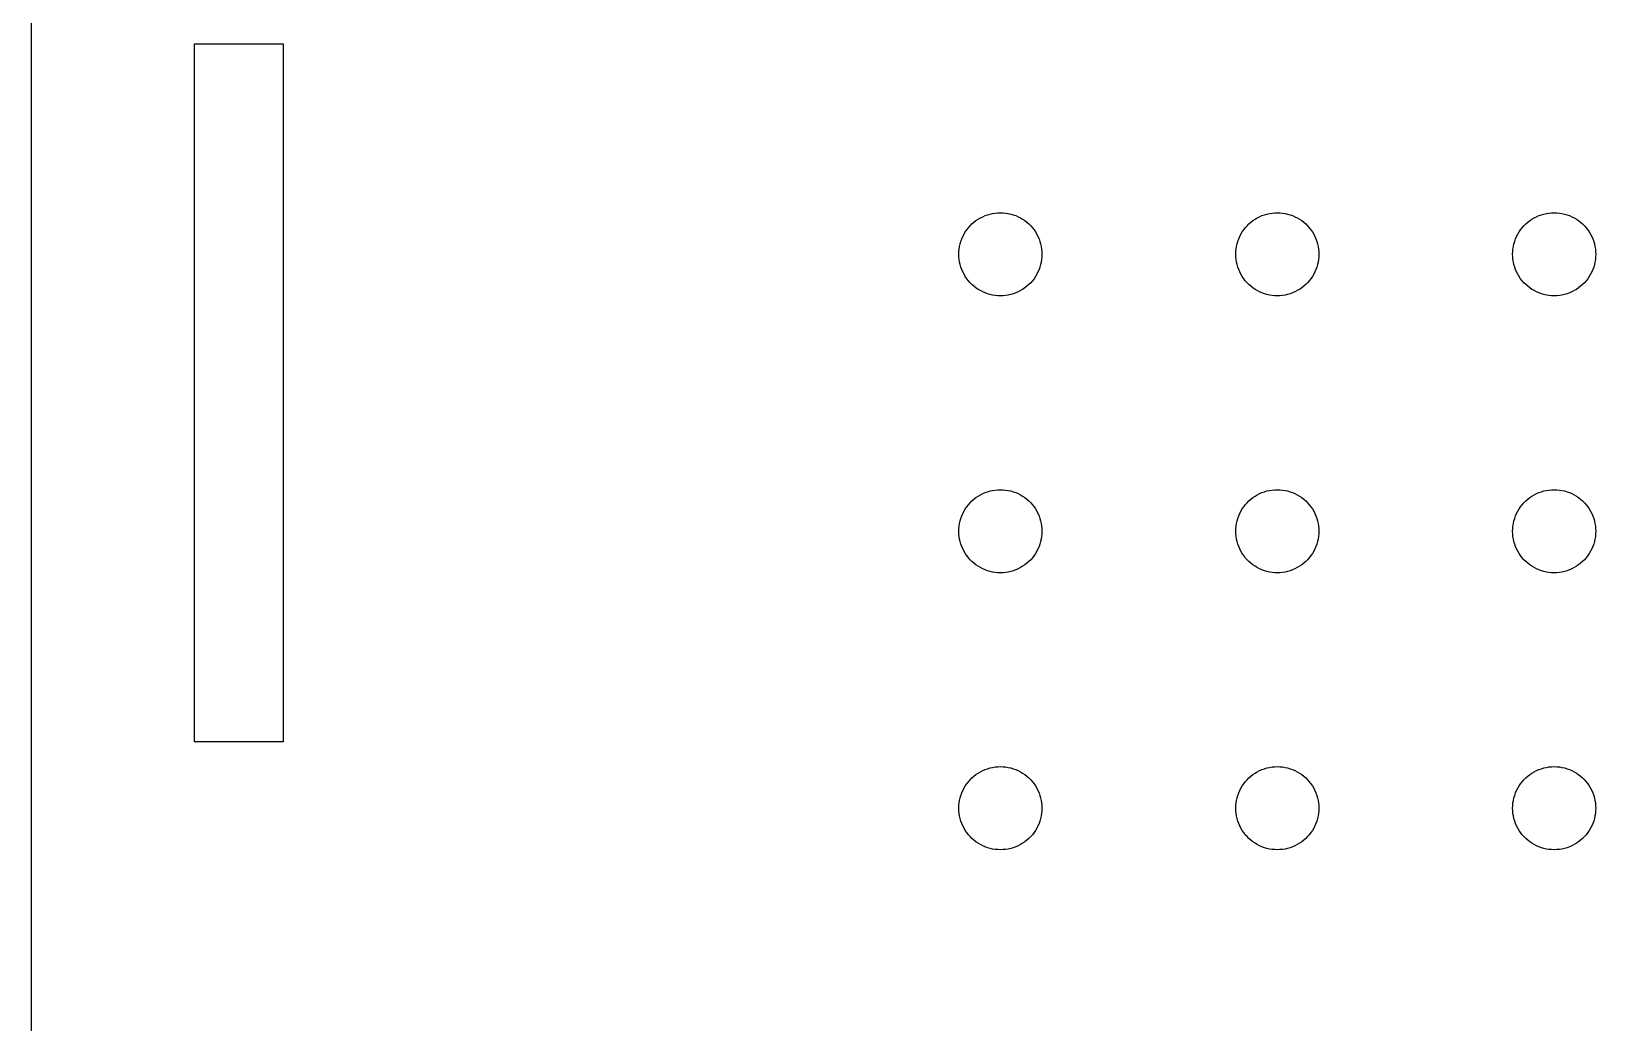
# Model space of a CAD drawing. Header units: metres. Extents: x -75 to 75, y -62 to 92.
# Drawn here: x -75 to -18.5, y -22.7 to 13.1 of the extents above; entities that cross this region are included whole.
import ezdxf

# ---------------------------------------------------------------- set-up
doc = ezdxf.new("R2010")
doc.units = ezdxf.units.M

msp = doc.modelspace()

# ---------------------------------------------------------------- linework, layer by layer
for p, q in [((-75, 57.5), (-75, -57.5)), ((-69.1, -12.6), (-69.1, 12.6)), ((-69.1, 12.6), (-65.9, 12.6)), ((-65.9, 12.6), (-65.9, -12.6)), ((-40.8817, 6.21352), (-40.8037, 6.26648)), ((-40.8037, 6.26648), (-40.7226, 6.31445)), ((-40.7226, 6.31445), (-40.6387, 6.35724)), ((-40.6387, 6.35724), (-40.5522, 6.39465)), ((-40.5522, 6.39465), (-40.4635, 6.42657)), ((-40.4635, 6.42657), (-40.373, 6.45287)), ((-40.373, 6.45287), (-40.2811, 6.47342)), ((-40.2811, 6.47342), (-40.188, 6.48816)), ((-40.188, 6.48816), (-40.0942, 6.49704)), ((-40.0942, 6.49704), (-40, 6.5)), ((-40, 6.5), (-39.9058, 6.49704)), ((-39.9058, 6.49704), (-39.812, 6.48816)), ((-39.812, 6.48816), (-39.7189, 6.47342)), ((-39.7189, 6.47342), (-39.627, 6.45287)), ((-39.627, 6.45287), (-39.5365, 6.42657)), ((-39.5365, 6.42657), (-39.4478, 6.39465)), ((-39.4478, 6.39465), (-39.3613, 6.35724)), ((-39.3613, 6.35724), (-39.2774, 6.31445)), ((-39.2774, 6.31445), (-39.1963, 6.26648)), ((-39.1963, 6.26648), (-39.1183, 6.21352)), ((-30.8817, 6.21352), (-30.8037, 6.26648)), ((-30.8037, 6.26648), (-30.7226, 6.31445)), ((-30.7226, 6.31445), (-30.6387, 6.35724)), ((-30.6387, 6.35724), (-30.5522, 6.39465)), ((-30.5522, 6.39465), (-30.4635, 6.42657)), ((-30.4635, 6.42657), (-30.373, 6.45287)), ((-30.373, 6.45287), (-30.2811, 6.47342)), ((-30.2811, 6.47342), (-30.188, 6.48816)), ((-30.188, 6.48816), (-30.0942, 6.49704)), ((-30.0942, 6.49704), (-30, 6.5)), ((-30, 6.5), (-29.9058, 6.49704)), ((-29.9058, 6.49704), (-29.812, 6.48816)), ((-29.812, 6.48816), (-29.7189, 6.47342)), ((-29.7189, 6.47342), (-29.627, 6.45287)), ((-29.627, 6.45287), (-29.5365, 6.42657)), ((-29.5365, 6.42657), (-29.4478, 6.39465)), ((-29.4478, 6.39465), (-29.3613, 6.35724)), ((-29.3613, 6.35724), (-29.2774, 6.31445)), ((-29.2774, 6.31445), (-29.1963, 6.26648)), ((-29.1963, 6.26648), (-29.1183, 6.21352)), ((-20.8817, 6.21352), (-20.8037, 6.26648)), ((-20.8037, 6.26648), (-20.7226, 6.31445)), ((-20.7226, 6.31445), (-20.6387, 6.35724)), ((-20.6387, 6.35724), (-20.5522, 6.39465)), ((-20.5522, 6.39465), (-20.4635, 6.42657)), ((-20.4635, 6.42657), (-20.373, 6.45287)), ((-20.373, 6.45287), (-20.2811, 6.47342)), ((-20.2811, 6.47342), (-20.188, 6.48816)), ((-20.188, 6.48816), (-20.0942, 6.49704)), ((-20.0942, 6.49704), (-20, 6.5)), ((-20, 6.5), (-19.9058, 6.49704)), ((-19.9058, 6.49704), (-19.812, 6.48816)), ((-19.812, 6.48816), (-19.7189, 6.47342)), ((-19.7189, 6.47342), (-19.627, 6.45287)), ((-19.627, 6.45287), (-19.5365, 6.42657)), ((-19.5365, 6.42657), (-19.4478, 6.39465)), ((-19.4478, 6.39465), (-19.3613, 6.35724)), ((-19.3613, 6.35724), (-19.2774, 6.31445)), ((-19.2774, 6.31445), (-19.1963, 6.26648)), ((-19.1963, 6.26648), (-19.1183, 6.21352)), ((-41.3572, 5.63866), (-41.3145, 5.72263)), ((-41.3145, 5.72263), (-41.2665, 5.80373)), ((-41.2665, 5.80373), (-41.2135, 5.88167)), ((-41.2135, 5.88167), (-41.1558, 5.95613)), ((-41.1558, 5.95613), (-41.0934, 6.02681)), ((-41.0934, 6.02681), (-41.0268, 6.09344)), ((-41.0268, 6.09344), (-40.9561, 6.15576)), ((-40.9561, 6.15576), (-40.8817, 6.21352)), ((-39.1183, 6.21352), (-39.0439, 6.15576)), ((-39.0439, 6.15576), (-38.9732, 6.09344)), ((-38.9732, 6.09344), (-38.9065, 6.02681)), ((-38.9065, 6.02681), (-38.8442, 5.95613)), ((-38.8442, 5.95613), (-38.7865, 5.88167)), ((-38.7865, 5.88167), (-38.7335, 5.80373)), ((-38.7335, 5.80373), (-38.6855, 5.72263)), ((-38.6855, 5.72263), (-38.6427, 5.63866)), ((-31.3572, 5.63866), (-31.3145, 5.72263)), ((-31.3145, 5.72263), (-31.2665, 5.80373)), ((-31.2665, 5.80373), (-31.2135, 5.88167)), ((-31.2135, 5.88167), (-31.1558, 5.95613)), ((-31.1558, 5.95613), (-31.0934, 6.02681)), ((-31.0934, 6.02681), (-31.0268, 6.09344)), ((-31.0268, 6.09344), (-30.9561, 6.15576)), ((-30.9561, 6.15576), (-30.8817, 6.21352)), ((-29.1183, 6.21352), (-29.0439, 6.15576)), ((-29.0439, 6.15576), (-28.9732, 6.09344)), ((-28.9732, 6.09344), (-28.9065, 6.02681)), ((-28.9065, 6.02681), (-28.8442, 5.95613)), ((-28.8442, 5.95613), (-28.7865, 5.88167)), ((-28.7865, 5.88167), (-28.7335, 5.80373)), ((-28.7335, 5.80373), (-28.6855, 5.72263)), ((-28.6855, 5.72263), (-28.6427, 5.63866)), ((-21.3572, 5.63866), (-21.3145, 5.72263)), ((-21.3145, 5.72263), (-21.2665, 5.80373)), ((-21.2665, 5.80373), (-21.2135, 5.88167)), ((-21.2135, 5.88167), (-21.1558, 5.95613)), ((-21.1558, 5.95613), (-21.0934, 6.02681)), ((-21.0934, 6.02681), (-21.0268, 6.09344)), ((-21.0268, 6.09344), (-20.9561, 6.15576)), ((-20.9561, 6.15576), (-20.8817, 6.21352)), ((-19.1183, 6.21352), (-19.0439, 6.15576)), ((-19.0439, 6.15576), (-18.9732, 6.09344)), ((-18.9732, 6.09344), (-18.9065, 6.02681)), ((-18.9065, 6.02681), (-18.8442, 5.95613)), ((-18.8442, 5.95613), (-18.7865, 5.88167)), ((-18.7865, 5.88167), (-18.7335, 5.80373)), ((-18.7335, 5.80373), (-18.6855, 5.72263)), ((-18.6855, 5.72263), (-18.6427, 5.63866)), ((-41.5, 5), (-41.497, 5.09418)), ((-41.497, 5.09418), (-41.4882, 5.18799)), ((-41.4882, 5.18799), (-41.4734, 5.28107)), ((-41.4734, 5.28107), (-41.4529, 5.37303)), ((-41.4529, 5.37303), (-41.4266, 5.46352)), ((-41.4266, 5.46352), (-41.3947, 5.55219)), ((-41.3947, 5.55219), (-41.3572, 5.63866)), ((-38.6427, 5.63866), (-38.6053, 5.55219)), ((-38.6053, 5.55219), (-38.5734, 5.46352)), ((-38.5734, 5.46352), (-38.5471, 5.37303)), ((-38.5471, 5.37303), (-38.5266, 5.28107)), ((-38.5266, 5.28107), (-38.5118, 5.18799)), ((-38.5118, 5.18799), (-38.5029, 5.09418)), ((-38.5029, 5.09418), (-38.5, 5)), ((-31.5, 5), (-31.497, 5.09418)), ((-31.497, 5.09418), (-31.4882, 5.18799)), ((-31.4882, 5.18799), (-31.4734, 5.28107)), ((-31.4734, 5.28107), (-31.4529, 5.37303)), ((-31.4529, 5.37303), (-31.4266, 5.46352)), ((-31.4266, 5.46352), (-31.3947, 5.55219)), ((-31.3947, 5.55219), (-31.3572, 5.63866)), ((-28.6427, 5.63866), (-28.6053, 5.55219)), ((-28.6053, 5.55219), (-28.5734, 5.46352)), ((-28.5734, 5.46352), (-28.5471, 5.37303)), ((-28.5471, 5.37303), (-28.5266, 5.28107)), ((-28.5266, 5.28107), (-28.5118, 5.18799)), ((-28.5118, 5.18799), (-28.5029, 5.09418)), ((-28.5029, 5.09418), (-28.5, 5)), ((-21.5, 5), (-21.497, 5.09418)), ((-21.497, 5.09418), (-21.4882, 5.18799)), ((-21.4882, 5.18799), (-21.4734, 5.28107)), ((-21.4734, 5.28107), (-21.4529, 5.37303)), ((-21.4529, 5.37303), (-21.4266, 5.46352)), ((-21.4266, 5.46352), (-21.3947, 5.55219)), ((-21.3947, 5.55219), (-21.3572, 5.63866)), ((-18.6427, 5.63866), (-18.6053, 5.55219)), ((-18.6053, 5.55219), (-18.5734, 5.46352)), ((-18.5734, 5.46352), (-18.5471, 5.37303)), ((-18.5471, 5.37303), (-18.5266, 5.28107)), ((-18.5266, 5.28107), (-18.5118, 5.18799)), ((-18.5118, 5.18799), (-18.5029, 5.09418)), ((-18.5029, 5.09418), (-18.5, 5)), ((-41.497, 4.90581), (-41.5, 5)), ((-41.4882, 4.812), (-41.497, 4.90581)), ((-41.4734, 4.71892), (-41.4882, 4.812)), ((-41.4529, 4.62695), (-41.4734, 4.71892)), ((-41.4266, 4.53647), (-41.4529, 4.62695)), ((-41.3947, 4.4478), (-41.4266, 4.53647)), ((-38.5734, 4.53647), (-38.6053, 4.4478)), ((-38.5471, 4.62695), (-38.5734, 4.53647)), ((-38.5266, 4.71892), (-38.5471, 4.62695)), ((-38.5118, 4.812), (-38.5266, 4.71892)), ((-38.5029, 4.90581), (-38.5118, 4.812)), ((-38.5, 5), (-38.5029, 4.90581)), ((-31.497, 4.90581), (-31.5, 5)), ((-31.4882, 4.812), (-31.497, 4.90581)), ((-31.4734, 4.71892), (-31.4882, 4.812)), ((-31.4529, 4.62695), (-31.4734, 4.71892)), ((-31.4266, 4.53647), (-31.4529, 4.62695)), ((-31.3947, 4.4478), (-31.4266, 4.53647)), ((-28.5734, 4.53647), (-28.6053, 4.4478)), ((-28.5471, 4.62695), (-28.5734, 4.53647)), ((-28.5266, 4.71892), (-28.5471, 4.62695)), ((-28.5118, 4.812), (-28.5266, 4.71892)), ((-28.5029, 4.90581), (-28.5118, 4.812)), ((-28.5, 5), (-28.5029, 4.90581)), ((-21.497, 4.90581), (-21.5, 5)), ((-21.4882, 4.812), (-21.497, 4.90581)), ((-21.4734, 4.71892), (-21.4882, 4.812)), ((-21.4529, 4.62695), (-21.4734, 4.71892)), ((-21.4266, 4.53647), (-21.4529, 4.62695)), ((-21.3947, 4.4478), (-21.4266, 4.53647)), ((-18.5734, 4.53647), (-18.6053, 4.4478)), ((-18.5471, 4.62695), (-18.5734, 4.53647)), ((-18.5266, 4.71892), (-18.5471, 4.62695)), ((-18.5118, 4.812), (-18.5266, 4.71892)), ((-18.5029, 4.90581), (-18.5118, 4.812)), ((-18.5, 5), (-18.5029, 4.90581)), ((-41.3572, 4.36133), (-41.3947, 4.4478)), ((-41.3145, 4.27736), (-41.3572, 4.36133)), ((-41.2665, 4.19626), (-41.3145, 4.27736)), ((-41.2135, 4.11832), (-41.2665, 4.19626)), ((-41.1558, 4.04385), (-41.2135, 4.11832)), ((-41.0934, 3.97318), (-41.1558, 4.04385)), ((-41.0268, 3.90654), (-41.0934, 3.97318)), ((-38.9065, 3.97318), (-38.9732, 3.90654)), ((-38.8442, 4.04385), (-38.9065, 3.97318)), ((-38.7865, 4.11832), (-38.8442, 4.04385)), ((-38.7335, 4.19626), (-38.7865, 4.11832)), ((-38.6855, 4.27736), (-38.7335, 4.19626)), ((-38.6427, 4.36133), (-38.6855, 4.27736)), ((-38.6053, 4.4478), (-38.6427, 4.36133)), ((-31.3572, 4.36133), (-31.3947, 4.4478)), ((-31.3145, 4.27736), (-31.3572, 4.36133)), ((-31.2665, 4.19626), (-31.3145, 4.27736)), ((-31.2135, 4.11832), (-31.2665, 4.19626)), ((-31.1558, 4.04385), (-31.2135, 4.11832)), ((-31.0934, 3.97318), (-31.1558, 4.04385)), ((-31.0268, 3.90654), (-31.0934, 3.97318)), ((-28.9065, 3.97318), (-28.9732, 3.90654)), ((-28.8442, 4.04385), (-28.9065, 3.97318)), ((-28.7865, 4.11832), (-28.8442, 4.04385)), ((-28.7335, 4.19626), (-28.7865, 4.11832)), ((-28.6855, 4.27736), (-28.7335, 4.19626)), ((-28.6427, 4.36133), (-28.6855, 4.27736)), ((-28.6053, 4.4478), (-28.6427, 4.36133)), ((-21.3572, 4.36133), (-21.3947, 4.4478)), ((-21.3145, 4.27736), (-21.3572, 4.36133)), ((-21.2665, 4.19626), (-21.3145, 4.27736)), ((-21.2135, 4.11832), (-21.2665, 4.19626)), ((-21.1558, 4.04385), (-21.2135, 4.11832)), ((-21.0934, 3.97318), (-21.1558, 4.04385)), ((-21.0268, 3.90654), (-21.0934, 3.97318)), ((-18.9065, 3.97318), (-18.9732, 3.90654)), ((-18.8442, 4.04385), (-18.9065, 3.97318)), ((-18.7865, 4.11832), (-18.8442, 4.04385)), ((-18.7335, 4.19626), (-18.7865, 4.11832)), ((-18.6855, 4.27736), (-18.7335, 4.19626)), ((-18.6427, 4.36133), (-18.6855, 4.27736)), ((-18.6053, 4.4478), (-18.6427, 4.36133)), ((-40.9561, 3.84422), (-41.0268, 3.90654)), ((-40.8817, 3.78647), (-40.9561, 3.84422)), ((-40.8037, 3.73351), (-40.8817, 3.78647)), ((-40.7226, 3.68553), (-40.8037, 3.73351)), ((-40.6387, 3.64275), (-40.7226, 3.68553)), ((-40.5522, 3.60533), (-40.6387, 3.64275)), ((-40.4635, 3.57341), (-40.5522, 3.60533)), ((-40.373, 3.54712), (-40.4635, 3.57341)), ((-40.2811, 3.52657), (-40.373, 3.54712)), ((-40.188, 3.51183), (-40.2811, 3.52657)), ((-40.0942, 3.50294), (-40.188, 3.51183)), ((-40, 3.5), (-40.0942, 3.50294)), ((-39.9058, 3.50294), (-40, 3.5)), ((-39.812, 3.51183), (-39.9058, 3.50294)), ((-39.7189, 3.52657), (-39.812, 3.51183)), ((-39.627, 3.54712), (-39.7189, 3.52657)), ((-39.5365, 3.57341), (-39.627, 3.54712)), ((-39.4478, 3.60533), (-39.5365, 3.57341)), ((-39.3613, 3.64275), (-39.4478, 3.60533)), ((-39.2774, 3.68553), (-39.3613, 3.64275)), ((-39.1963, 3.73351), (-39.2774, 3.68553)), ((-39.1183, 3.78647), (-39.1963, 3.73351)), ((-39.0439, 3.84422), (-39.1183, 3.78647)), ((-38.9732, 3.90654), (-39.0439, 3.84422)), ((-30.9561, 3.84422), (-31.0268, 3.90654)), ((-30.8817, 3.78647), (-30.9561, 3.84422)), ((-30.8037, 3.73351), (-30.8817, 3.78647)), ((-30.7226, 3.68553), (-30.8037, 3.73351)), ((-30.6387, 3.64275), (-30.7226, 3.68553)), ((-30.5522, 3.60533), (-30.6387, 3.64275)), ((-30.4635, 3.57341), (-30.5522, 3.60533)), ((-30.373, 3.54712), (-30.4635, 3.57341)), ((-30.2811, 3.52657), (-30.373, 3.54712)), ((-30.188, 3.51183), (-30.2811, 3.52657)), ((-30.0942, 3.50294), (-30.188, 3.51183)), ((-30, 3.5), (-30.0942, 3.50294)), ((-29.9058, 3.50294), (-30, 3.5)), ((-29.812, 3.51183), (-29.9058, 3.50294)), ((-29.7189, 3.52657), (-29.812, 3.51183)), ((-29.627, 3.54712), (-29.7189, 3.52657)), ((-29.5365, 3.57341), (-29.627, 3.54712)), ((-29.4478, 3.60533), (-29.5365, 3.57341)), ((-29.3613, 3.64275), (-29.4478, 3.60533)), ((-29.2774, 3.68553), (-29.3613, 3.64275)), ((-29.1963, 3.73351), (-29.2774, 3.68553)), ((-29.1183, 3.78647), (-29.1963, 3.73351)), ((-29.0439, 3.84422), (-29.1183, 3.78647)), ((-28.9732, 3.90654), (-29.0439, 3.84422)), ((-20.9561, 3.84422), (-21.0268, 3.90654)), ((-20.8817, 3.78647), (-20.9561, 3.84422)), ((-20.8037, 3.73351), (-20.8817, 3.78647)), ((-20.7226, 3.68553), (-20.8037, 3.73351)), ((-20.6387, 3.64275), (-20.7226, 3.68553)), ((-20.5522, 3.60533), (-20.6387, 3.64275)), ((-20.4635, 3.57341), (-20.5522, 3.60533)), ((-20.373, 3.54712), (-20.4635, 3.57341)), ((-20.2811, 3.52657), (-20.373, 3.54712)), ((-20.188, 3.51183), (-20.2811, 3.52657)), ((-20.0942, 3.50294), (-20.188, 3.51183)), ((-20, 3.5), (-20.0942, 3.50294)), ((-19.9058, 3.50294), (-20, 3.5)), ((-19.812, 3.51183), (-19.9058, 3.50294)), ((-19.7189, 3.52657), (-19.812, 3.51183)), ((-19.627, 3.54712), (-19.7189, 3.52657)), ((-19.5365, 3.57341), (-19.627, 3.54712)), ((-19.4478, 3.60533), (-19.5365, 3.57341)), ((-19.3613, 3.64275), (-19.4478, 3.60533)), ((-19.2774, 3.68553), (-19.3613, 3.64275)), ((-19.1963, 3.73351), (-19.2774, 3.68553)), ((-19.1183, 3.78647), (-19.1963, 3.73351)), ((-19.0439, 3.84422), (-19.1183, 3.78647)), ((-18.9732, 3.90654), (-19.0439, 3.84422)), ((-41.0934, -3.97318), (-41.0268, -3.90654)), ((-41.0268, -3.90654), (-40.9561, -3.84422)), ((-40.9561, -3.84422), (-40.8817, -3.78647)), ((-40.8817, -3.78647), (-40.8037, -3.73351)), ((-40.8037, -3.73351), (-40.7226, -3.68553)), ((-40.7226, -3.68553), (-40.6387, -3.64275)), ((-40.6387, -3.64275), (-40.5522, -3.60533)), ((-40.5522, -3.60533), (-40.4635, -3.57341)), ((-40.4635, -3.57341), (-40.373, -3.54712)), ((-40.373, -3.54712), (-40.2811, -3.52657)), ((-40.2811, -3.52657), (-40.188, -3.51183)), ((-40.188, -3.51183), (-40.0942, -3.50294)), ((-40.0942, -3.50294), (-40, -3.5)), ((-40, -3.5), (-39.9058, -3.50294)), ((-39.9058, -3.50294), (-39.812, -3.51183)), ((-39.812, -3.51183), (-39.7189, -3.52657)), ((-39.7189, -3.52657), (-39.627, -3.54712)), ((-39.627, -3.54712), (-39.5365, -3.57341)), ((-39.5365, -3.57341), (-39.4478, -3.60533)), ((-39.4478, -3.60533), (-39.3613, -3.64275)), ((-39.3613, -3.64275), (-39.2774, -3.68553)), ((-39.2774, -3.68553), (-39.1963, -3.73351)), ((-39.1963, -3.73351), (-39.1183, -3.78647)), ((-39.1183, -3.78647), (-39.0439, -3.84422)), ((-39.0439, -3.84422), (-38.9732, -3.90654)), ((-38.9732, -3.90654), (-38.9065, -3.97318)), ((-31.0934, -3.97318), (-31.0268, -3.90654)), ((-31.0268, -3.90654), (-30.9561, -3.84422)), ((-30.9561, -3.84422), (-30.8817, -3.78647)), ((-30.8817, -3.78647), (-30.8037, -3.73351)), ((-30.8037, -3.73351), (-30.7226, -3.68553)), ((-30.7226, -3.68553), (-30.6387, -3.64275)), ((-30.6387, -3.64275), (-30.5522, -3.60533)), ((-30.5522, -3.60533), (-30.4635, -3.57341)), ((-30.4635, -3.57341), (-30.373, -3.54712)), ((-30.373, -3.54712), (-30.2811, -3.52657)), ((-30.2811, -3.52657), (-30.188, -3.51183)), ((-30.188, -3.51183), (-30.0942, -3.50294)), ((-30.0942, -3.50294), (-30, -3.5)), ((-30, -3.5), (-29.9058, -3.50294)), ((-29.9058, -3.50294), (-29.812, -3.51183)), ((-29.812, -3.51183), (-29.7189, -3.52657)), ((-29.7189, -3.52657), (-29.627, -3.54712)), ((-29.627, -3.54712), (-29.5365, -3.57341)), ((-29.5365, -3.57341), (-29.4478, -3.60533)), ((-29.4478, -3.60533), (-29.3613, -3.64275)), ((-29.3613, -3.64275), (-29.2774, -3.68553)), ((-29.2774, -3.68553), (-29.1963, -3.73351)), ((-29.1963, -3.73351), (-29.1183, -3.78647)), ((-29.1183, -3.78647), (-29.0439, -3.84422)), ((-29.0439, -3.84422), (-28.9732, -3.90654)), ((-28.9732, -3.90654), (-28.9065, -3.97318)), ((-21.0934, -3.97318), (-21.0268, -3.90654)), ((-21.0268, -3.90654), (-20.9561, -3.84422)), ((-20.9561, -3.84422), (-20.8817, -3.78647)), ((-20.8817, -3.78647), (-20.8037, -3.73351)), ((-20.8037, -3.73351), (-20.7226, -3.68553)), ((-20.7226, -3.68553), (-20.6387, -3.64275)), ((-20.6387, -3.64275), (-20.5522, -3.60533)), ((-20.5522, -3.60533), (-20.4635, -3.57341)), ((-20.4635, -3.57341), (-20.373, -3.54712)), ((-20.373, -3.54712), (-20.2811, -3.52657)), ((-20.2811, -3.52657), (-20.188, -3.51183)), ((-20.188, -3.51183), (-20.0942, -3.50294)), ((-20.0942, -3.50294), (-20, -3.5)), ((-20, -3.5), (-19.9058, -3.50294)), ((-19.9058, -3.50294), (-19.812, -3.51183)), ((-19.812, -3.51183), (-19.7189, -3.52657)), ((-19.7189, -3.52657), (-19.627, -3.54712)), ((-19.627, -3.54712), (-19.5365, -3.57341)), ((-19.5365, -3.57341), (-19.4478, -3.60533)), ((-19.4478, -3.60533), (-19.3613, -3.64275)), ((-19.3613, -3.64275), (-19.2774, -3.68553)), ((-19.2774, -3.68553), (-19.1963, -3.73351)), ((-19.1963, -3.73351), (-19.1183, -3.78647)), ((-19.1183, -3.78647), (-19.0439, -3.84422)), ((-19.0439, -3.84422), (-18.9732, -3.90654)), ((-18.9732, -3.90654), (-18.9065, -3.97318)), ((-41.4266, -4.53647), (-41.3947, -4.4478)), ((-41.3947, -4.4478), (-41.3572, -4.36133)), ((-41.3572, -4.36133), (-41.3145, -4.27736)), ((-41.3145, -4.27736), (-41.2665, -4.19626)), ((-41.2665, -4.19626), (-41.2135, -4.11832)), ((-41.2135, -4.11832), (-41.1558, -4.04385)), ((-41.1558, -4.04385), (-41.0934, -3.97318)), ((-38.9065, -3.97318), (-38.8442, -4.04385)), ((-38.8442, -4.04385), (-38.7865, -4.11832)), ((-38.7865, -4.11832), (-38.7335, -4.19626)), ((-38.7335, -4.19626), (-38.6855, -4.27736)), ((-38.6855, -4.27736), (-38.6427, -4.36133)), ((-38.6427, -4.36133), (-38.6053, -4.4478)), ((-38.6053, -4.4478), (-38.5734, -4.53647)), ((-31.4266, -4.53647), (-31.3947, -4.4478)), ((-31.3947, -4.4478), (-31.3572, -4.36133)), ((-31.3572, -4.36133), (-31.3145, -4.27736)), ((-31.3145, -4.27736), (-31.2665, -4.19626)), ((-31.2665, -4.19626), (-31.2135, -4.11832)), ((-31.2135, -4.11832), (-31.1558, -4.04385)), ((-31.1558, -4.04385), (-31.0934, -3.97318)), ((-28.9065, -3.97318), (-28.8442, -4.04385)), ((-28.8442, -4.04385), (-28.7865, -4.11832)), ((-28.7865, -4.11832), (-28.7335, -4.19626)), ((-28.7335, -4.19626), (-28.6855, -4.27736)), ((-28.6855, -4.27736), (-28.6427, -4.36133)), ((-28.6427, -4.36133), (-28.6053, -4.4478)), ((-28.6053, -4.4478), (-28.5734, -4.53647)), ((-21.4266, -4.53647), (-21.3947, -4.4478)), ((-21.3947, -4.4478), (-21.3572, -4.36133)), ((-21.3572, -4.36133), (-21.3145, -4.27736)), ((-21.3145, -4.27736), (-21.2665, -4.19626)), ((-21.2665, -4.19626), (-21.2135, -4.11832)), ((-21.2135, -4.11832), (-21.1558, -4.04385)), ((-21.1558, -4.04385), (-21.0934, -3.97318)), ((-18.9065, -3.97318), (-18.8442, -4.04385)), ((-18.8442, -4.04385), (-18.7865, -4.11832)), ((-18.7865, -4.11832), (-18.7335, -4.19626)), ((-18.7335, -4.19626), (-18.6855, -4.27736)), ((-18.6855, -4.27736), (-18.6427, -4.36133)), ((-18.6427, -4.36133), (-18.6053, -4.4478)), ((-18.6053, -4.4478), (-18.5734, -4.53647)), ((-41.5, -5), (-41.497, -4.90581)), ((-41.497, -5.09418), (-41.5, -5)), ((-41.497, -4.90581), (-41.4882, -4.812)), ((-41.4882, -4.812), (-41.4734, -4.71892)), ((-41.4734, -4.71892), (-41.4529, -4.62695)), ((-41.4529, -4.62695), (-41.4266, -4.53647)), ((-38.5734, -4.53647), (-38.5471, -4.62695)), ((-38.5471, -4.62695), (-38.5266, -4.71892)), ((-38.5266, -4.71892), (-38.5118, -4.812)), ((-38.5118, -4.812), (-38.5029, -4.90581)), ((-38.5029, -4.90581), (-38.5, -5)), ((-38.5, -5), (-38.5029, -5.09418)), ((-31.5, -5), (-31.497, -4.90581)), ((-31.497, -5.09418), (-31.5, -5)), ((-31.497, -4.90581), (-31.4882, -4.812)), ((-31.4882, -4.812), (-31.4734, -4.71892)), ((-31.4734, -4.71892), (-31.4529, -4.62695)), ((-31.4529, -4.62695), (-31.4266, -4.53647)), ((-28.5734, -4.53647), (-28.5471, -4.62695)), ((-28.5471, -4.62695), (-28.5266, -4.71892)), ((-28.5266, -4.71892), (-28.5118, -4.812)), ((-28.5118, -4.812), (-28.5029, -4.90581)), ((-28.5029, -4.90581), (-28.5, -5)), ((-28.5, -5), (-28.5029, -5.09418)), ((-21.5, -5), (-21.497, -4.90581)), ((-21.497, -5.09418), (-21.5, -5)), ((-21.497, -4.90581), (-21.4882, -4.812)), ((-21.4882, -4.812), (-21.4734, -4.71892)), ((-21.4734, -4.71892), (-21.4529, -4.62695)), ((-21.4529, -4.62695), (-21.4266, -4.53647)), ((-18.5734, -4.53647), (-18.5471, -4.62695)), ((-18.5471, -4.62695), (-18.5266, -4.71892)), ((-18.5266, -4.71892), (-18.5118, -4.812)), ((-18.5118, -4.812), (-18.5029, -4.90581)), ((-18.5029, -4.90581), (-18.5, -5)), ((-18.5, -5), (-18.5029, -5.09418)), ((-41.4882, -5.18799), (-41.497, -5.09418)), ((-41.4734, -5.28107), (-41.4882, -5.18799)), ((-41.4529, -5.37303), (-41.4734, -5.28107)), ((-41.4266, -5.46352), (-41.4529, -5.37303)), ((-41.3947, -5.55219), (-41.4266, -5.46352)), ((-41.3572, -5.63866), (-41.3947, -5.55219)), ((-41.3145, -5.72263), (-41.3572, -5.63866)), ((-38.6427, -5.63866), (-38.6855, -5.72263)), ((-38.6053, -5.55219), (-38.6427, -5.63866)), ((-38.5734, -5.46352), (-38.6053, -5.55219)), ((-38.5471, -5.37303), (-38.5734, -5.46352)), ((-38.5266, -5.28107), (-38.5471, -5.37303)), ((-38.5118, -5.18799), (-38.5266, -5.28107)), ((-38.5029, -5.09418), (-38.5118, -5.18799)), ((-31.4882, -5.18799), (-31.497, -5.09418)), ((-31.4734, -5.28107), (-31.4882, -5.18799)), ((-31.4529, -5.37303), (-31.4734, -5.28107)), ((-31.4266, -5.46352), (-31.4529, -5.37303)), ((-31.3947, -5.55219), (-31.4266, -5.46352)), ((-31.3572, -5.63866), (-31.3947, -5.55219)), ((-31.3145, -5.72263), (-31.3572, -5.63866)), ((-28.6427, -5.63866), (-28.6855, -5.72263)), ((-28.6053, -5.55219), (-28.6427, -5.63866)), ((-28.5734, -5.46352), (-28.6053, -5.55219)), ((-28.5471, -5.37303), (-28.5734, -5.46352)), ((-28.5266, -5.28107), (-28.5471, -5.37303)), ((-28.5118, -5.18799), (-28.5266, -5.28107)), ((-28.5029, -5.09418), (-28.5118, -5.18799)), ((-21.4882, -5.18799), (-21.497, -5.09418)), ((-21.4734, -5.28107), (-21.4882, -5.18799)), ((-21.4529, -5.37303), (-21.4734, -5.28107)), ((-21.4266, -5.46352), (-21.4529, -5.37303)), ((-21.3947, -5.55219), (-21.4266, -5.46352)), ((-21.3572, -5.63866), (-21.3947, -5.55219)), ((-21.3145, -5.72263), (-21.3572, -5.63866)), ((-18.6427, -5.63866), (-18.6855, -5.72263)), ((-18.6053, -5.55219), (-18.6427, -5.63866)), ((-18.5734, -5.46352), (-18.6053, -5.55219)), ((-18.5471, -5.37303), (-18.5734, -5.46352)), ((-18.5266, -5.28107), (-18.5471, -5.37303)), ((-18.5118, -5.18799), (-18.5266, -5.28107)), ((-18.5029, -5.09418), (-18.5118, -5.18799)), ((-41.2665, -5.80373), (-41.3145, -5.72263)), ((-41.2135, -5.88167), (-41.2665, -5.80373)), ((-41.1558, -5.95613), (-41.2135, -5.88167)), ((-41.0934, -6.02681), (-41.1558, -5.95613)), ((-41.0268, -6.09344), (-41.0934, -6.02681)), ((-40.9561, -6.15576), (-41.0268, -6.09344)), ((-40.8817, -6.21352), (-40.9561, -6.15576)), ((-40.8037, -6.26648), (-40.8817, -6.21352)), ((-39.1183, -6.21352), (-39.1963, -6.26648)), ((-39.0439, -6.15576), (-39.1183, -6.21352)), ((-38.9732, -6.09344), (-39.0439, -6.15576)), ((-38.9065, -6.02681), (-38.9732, -6.09344)), ((-38.8442, -5.95613), (-38.9065, -6.02681)), ((-38.7865, -5.88167), (-38.8442, -5.95613)), ((-38.7335, -5.80373), (-38.7865, -5.88167)), ((-38.6855, -5.72263), (-38.7335, -5.80373)), ((-31.2665, -5.80373), (-31.3145, -5.72263)), ((-31.2135, -5.88167), (-31.2665, -5.80373)), ((-31.1558, -5.95613), (-31.2135, -5.88167)), ((-31.0934, -6.02681), (-31.1558, -5.95613)), ((-31.0268, -6.09344), (-31.0934, -6.02681)), ((-30.9561, -6.15576), (-31.0268, -6.09344)), ((-30.8817, -6.21352), (-30.9561, -6.15576)), ((-30.8037, -6.26648), (-30.8817, -6.21352)), ((-29.1183, -6.21352), (-29.1963, -6.26648)), ((-29.0439, -6.15576), (-29.1183, -6.21352)), ((-28.9732, -6.09344), (-29.0439, -6.15576)), ((-28.9065, -6.02681), (-28.9732, -6.09344)), ((-28.8442, -5.95613), (-28.9065, -6.02681)), ((-28.7865, -5.88167), (-28.8442, -5.95613)), ((-28.7335, -5.80373), (-28.7865, -5.88167)), ((-28.6855, -5.72263), (-28.7335, -5.80373)), ((-21.2665, -5.80373), (-21.3145, -5.72263)), ((-21.2135, -5.88167), (-21.2665, -5.80373)), ((-21.1558, -5.95613), (-21.2135, -5.88167)), ((-21.0934, -6.02681), (-21.1558, -5.95613)), ((-21.0268, -6.09344), (-21.0934, -6.02681)), ((-20.9561, -6.15576), (-21.0268, -6.09344)), ((-20.8817, -6.21352), (-20.9561, -6.15576)), ((-20.8037, -6.26648), (-20.8817, -6.21352)), ((-19.1183, -6.21352), (-19.1963, -6.26648)), ((-19.0439, -6.15576), (-19.1183, -6.21352)), ((-18.9732, -6.09344), (-19.0439, -6.15576)), ((-18.9065, -6.02681), (-18.9732, -6.09344)), ((-18.8442, -5.95613), (-18.9065, -6.02681)), ((-18.7865, -5.88167), (-18.8442, -5.95613)), ((-18.7335, -5.80373), (-18.7865, -5.88167)), ((-18.6855, -5.72263), (-18.7335, -5.80373)), ((-40.7226, -6.31445), (-40.8037, -6.26648)), ((-40.6387, -6.35724), (-40.7226, -6.31445)), ((-40.5522, -6.39465), (-40.6387, -6.35724)), ((-40.4635, -6.42657), (-40.5522, -6.39465)), ((-40.373, -6.45287), (-40.4635, -6.42657)), ((-40.2811, -6.47342), (-40.373, -6.45287)), ((-40.188, -6.48816), (-40.2811, -6.47342)), ((-40.0942, -6.49704), (-40.188, -6.48816)), ((-40, -6.5), (-40.0942, -6.49704)), ((-39.9058, -6.49704), (-40, -6.5)), ((-39.812, -6.48816), (-39.9058, -6.49704)), ((-39.7189, -6.47342), (-39.812, -6.48816)), ((-39.627, -6.45287), (-39.7189, -6.47342)), ((-39.5365, -6.42657), (-39.627, -6.45287)), ((-39.4478, -6.39465), (-39.5365, -6.42657)), ((-39.3613, -6.35724), (-39.4478, -6.39465)), ((-39.2774, -6.31445), (-39.3613, -6.35724)), ((-39.1963, -6.26648), (-39.2774, -6.31445)), ((-30.7226, -6.31445), (-30.8037, -6.26648)), ((-30.6387, -6.35724), (-30.7226, -6.31445)), ((-30.5522, -6.39465), (-30.6387, -6.35724)), ((-30.4635, -6.42657), (-30.5522, -6.39465)), ((-30.373, -6.45287), (-30.4635, -6.42657)), ((-30.2811, -6.47342), (-30.373, -6.45287)), ((-30.188, -6.48816), (-30.2811, -6.47342)), ((-30.0942, -6.49704), (-30.188, -6.48816)), ((-30, -6.5), (-30.0942, -6.49704)), ((-29.9058, -6.49704), (-30, -6.5)), ((-29.812, -6.48816), (-29.9058, -6.49704)), ((-29.7189, -6.47342), (-29.812, -6.48816)), ((-29.627, -6.45287), (-29.7189, -6.47342)), ((-29.5365, -6.42657), (-29.627, -6.45287)), ((-29.4478, -6.39465), (-29.5365, -6.42657)), ((-29.3613, -6.35724), (-29.4478, -6.39465)), ((-29.2774, -6.31445), (-29.3613, -6.35724)), ((-29.1963, -6.26648), (-29.2774, -6.31445)), ((-20.7226, -6.31445), (-20.8037, -6.26648)), ((-20.6387, -6.35724), (-20.7226, -6.31445)), ((-20.5522, -6.39465), (-20.6387, -6.35724)), ((-20.4635, -6.42657), (-20.5522, -6.39465)), ((-20.373, -6.45287), (-20.4635, -6.42657)), ((-20.2811, -6.47342), (-20.373, -6.45287)), ((-20.188, -6.48816), (-20.2811, -6.47342)), ((-20.0942, -6.49704), (-20.188, -6.48816)), ((-20, -6.5), (-20.0942, -6.49704)), ((-19.9058, -6.49704), (-20, -6.5)), ((-19.812, -6.48816), (-19.9058, -6.49704)), ((-19.7189, -6.47342), (-19.812, -6.48816)), ((-19.627, -6.45287), (-19.7189, -6.47342)), ((-19.5365, -6.42657), (-19.627, -6.45287)), ((-19.4478, -6.39465), (-19.5365, -6.42657)), ((-19.3613, -6.35724), (-19.4478, -6.39465)), ((-19.2774, -6.31445), (-19.3613, -6.35724)), ((-19.1963, -6.26648), (-19.2774, -6.31445)), ((-65.9, -12.6), (-69.1, -12.6)), ((-40.4635, -13.5734), (-40.373, -13.5471)), ((-40.373, -13.5471), (-40.2811, -13.5266)), ((-40.2811, -13.5266), (-40.188, -13.5118)), ((-40.188, -13.5118), (-40.0942, -13.5029)), ((-40.0942, -13.5029), (-40, -13.5)), ((-40, -13.5), (-39.9058, -13.5029)), ((-39.9058, -13.5029), (-39.812, -13.5118)), ((-39.812, -13.5118), (-39.7189, -13.5266)), ((-39.7189, -13.5266), (-39.627, -13.5471)), ((-39.627, -13.5471), (-39.5365, -13.5734)), ((-30.4635, -13.5734), (-30.373, -13.5471)), ((-30.373, -13.5471), (-30.2811, -13.5266)), ((-30.2811, -13.5266), (-30.188, -13.5118)), ((-30.188, -13.5118), (-30.0942, -13.5029)), ((-30.0942, -13.5029), (-30, -13.5)), ((-30, -13.5), (-29.9058, -13.5029)), ((-29.9058, -13.5029), (-29.812, -13.5118)), ((-29.812, -13.5118), (-29.7189, -13.5266)), ((-29.7189, -13.5266), (-29.627, -13.5471)), ((-29.627, -13.5471), (-29.5365, -13.5734)), ((-20.4635, -13.5734), (-20.373, -13.5471)), ((-20.373, -13.5471), (-20.2811, -13.5266)), ((-20.2811, -13.5266), (-20.188, -13.5118)), ((-20.188, -13.5118), (-20.0942, -13.5029)), ((-20.0942, -13.5029), (-20, -13.5)), ((-20, -13.5), (-19.9058, -13.5029)), ((-19.9058, -13.5029), (-19.812, -13.5118)), ((-19.812, -13.5118), (-19.7189, -13.5266)), ((-19.7189, -13.5266), (-19.627, -13.5471)), ((-19.627, -13.5471), (-19.5365, -13.5734)), ((-41.2665, -14.1963), (-41.2135, -14.1183)), ((-41.2135, -14.1183), (-41.1558, -14.0439)), ((-41.1558, -14.0439), (-41.0934, -13.9732)), ((-41.0934, -13.9732), (-41.0268, -13.9065)), ((-41.0268, -13.9065), (-40.9561, -13.8442)), ((-40.9561, -13.8442), (-40.8817, -13.7865)), ((-40.8817, -13.7865), (-40.8037, -13.7335)), ((-40.8037, -13.7335), (-40.7226, -13.6855)), ((-40.7226, -13.6855), (-40.6387, -13.6427)), ((-40.6387, -13.6427), (-40.5522, -13.6053)), ((-40.5522, -13.6053), (-40.4635, -13.5734)), ((-39.5365, -13.5734), (-39.4478, -13.6053)), ((-39.4478, -13.6053), (-39.3613, -13.6427)), ((-39.3613, -13.6427), (-39.2774, -13.6855)), ((-39.2774, -13.6855), (-39.1963, -13.7335)), ((-39.1963, -13.7335), (-39.1183, -13.7865)), ((-39.1183, -13.7865), (-39.0439, -13.8442)), ((-39.0439, -13.8442), (-38.9732, -13.9065)), ((-38.9732, -13.9065), (-38.9065, -13.9732)), ((-38.9065, -13.9732), (-38.8442, -14.0439)), ((-38.8442, -14.0439), (-38.7865, -14.1183)), ((-38.7865, -14.1183), (-38.7335, -14.1963)), ((-31.2665, -14.1963), (-31.2135, -14.1183)), ((-31.2135, -14.1183), (-31.1558, -14.0439)), ((-31.1558, -14.0439), (-31.0934, -13.9732)), ((-31.0934, -13.9732), (-31.0268, -13.9065)), ((-31.0268, -13.9065), (-30.9561, -13.8442)), ((-30.9561, -13.8442), (-30.8817, -13.7865)), ((-30.8817, -13.7865), (-30.8037, -13.7335)), ((-30.8037, -13.7335), (-30.7226, -13.6855)), ((-30.7226, -13.6855), (-30.6387, -13.6427)), ((-30.6387, -13.6427), (-30.5522, -13.6053)), ((-30.5522, -13.6053), (-30.4635, -13.5734)), ((-29.5365, -13.5734), (-29.4478, -13.6053)), ((-29.4478, -13.6053), (-29.3613, -13.6427)), ((-29.3613, -13.6427), (-29.2774, -13.6855)), ((-29.2774, -13.6855), (-29.1963, -13.7335)), ((-29.1963, -13.7335), (-29.1183, -13.7865)), ((-29.1183, -13.7865), (-29.0439, -13.8442)), ((-29.0439, -13.8442), (-28.9732, -13.9065)), ((-28.9732, -13.9065), (-28.9065, -13.9732)), ((-28.9065, -13.9732), (-28.8442, -14.0439)), ((-28.8442, -14.0439), (-28.7865, -14.1183)), ((-28.7865, -14.1183), (-28.7335, -14.1963)), ((-21.2665, -14.1963), (-21.2135, -14.1183)), ((-21.2135, -14.1183), (-21.1558, -14.0439)), ((-21.1558, -14.0439), (-21.0934, -13.9732)), ((-21.0934, -13.9732), (-21.0268, -13.9065)), ((-21.0268, -13.9065), (-20.9561, -13.8442)), ((-20.9561, -13.8442), (-20.8817, -13.7865)), ((-20.8817, -13.7865), (-20.8037, -13.7335)), ((-20.8037, -13.7335), (-20.7226, -13.6855)), ((-20.7226, -13.6855), (-20.6387, -13.6427)), ((-20.6387, -13.6427), (-20.5522, -13.6053)), ((-20.5522, -13.6053), (-20.4635, -13.5734)), ((-19.5365, -13.5734), (-19.4478, -13.6053)), ((-19.4478, -13.6053), (-19.3613, -13.6427)), ((-19.3613, -13.6427), (-19.2774, -13.6855)), ((-19.2774, -13.6855), (-19.1963, -13.7335)), ((-19.1963, -13.7335), (-19.1183, -13.7865)), ((-19.1183, -13.7865), (-19.0439, -13.8442)), ((-19.0439, -13.8442), (-18.9732, -13.9065)), ((-18.9732, -13.9065), (-18.9065, -13.9732)), ((-18.9065, -13.9732), (-18.8442, -14.0439)), ((-18.8442, -14.0439), (-18.7865, -14.1183)), ((-18.7865, -14.1183), (-18.7335, -14.1963)), ((-41.4734, -14.7189), (-41.4529, -14.627)), ((-41.4529, -14.627), (-41.4266, -14.5365)), ((-41.4266, -14.5365), (-41.3947, -14.4478)), ((-41.3947, -14.4478), (-41.3572, -14.3613)), ((-41.3572, -14.3613), (-41.3145, -14.2774)), ((-41.3145, -14.2774), (-41.2665, -14.1963)), ((-38.7335, -14.1963), (-38.6855, -14.2774)), ((-38.6855, -14.2774), (-38.6427, -14.3613)), ((-38.6427, -14.3613), (-38.6053, -14.4478)), ((-38.6053, -14.4478), (-38.5734, -14.5365)), ((-38.5734, -14.5365), (-38.5471, -14.627)), ((-38.5471, -14.627), (-38.5266, -14.7189)), ((-31.4734, -14.7189), (-31.4529, -14.627)), ((-31.4529, -14.627), (-31.4266, -14.5365)), ((-31.4266, -14.5365), (-31.3947, -14.4478)), ((-31.3947, -14.4478), (-31.3572, -14.3613)), ((-31.3572, -14.3613), (-31.3145, -14.2774)), ((-31.3145, -14.2774), (-31.2665, -14.1963)), ((-28.7335, -14.1963), (-28.6855, -14.2774)), ((-28.6855, -14.2774), (-28.6427, -14.3613)), ((-28.6427, -14.3613), (-28.6053, -14.4478)), ((-28.6053, -14.4478), (-28.5734, -14.5365)), ((-28.5734, -14.5365), (-28.5471, -14.627)), ((-28.5471, -14.627), (-28.5266, -14.7189)), ((-21.4734, -14.7189), (-21.4529, -14.627)), ((-21.4529, -14.627), (-21.4266, -14.5365)), ((-21.4266, -14.5365), (-21.3947, -14.4478)), ((-21.3947, -14.4478), (-21.3572, -14.3613)), ((-21.3572, -14.3613), (-21.3145, -14.2774)), ((-21.3145, -14.2774), (-21.2665, -14.1963)), ((-18.7335, -14.1963), (-18.6855, -14.2774)), ((-18.6855, -14.2774), (-18.6427, -14.3613)), ((-18.6427, -14.3613), (-18.6053, -14.4478)), ((-18.6053, -14.4478), (-18.5734, -14.5365)), ((-18.5734, -14.5365), (-18.5471, -14.627)), ((-18.5471, -14.627), (-18.5266, -14.7189)), ((-41.5, -15), (-41.497, -14.9058)), ((-41.497, -15.0942), (-41.5, -15)), ((-41.497, -14.9058), (-41.4882, -14.812)), ((-41.4882, -15.188), (-41.497, -15.0942)), ((-41.4882, -14.812), (-41.4734, -14.7189)), ((-41.4734, -15.2811), (-41.4882, -15.188)), ((-38.5266, -14.7189), (-38.5118, -14.812)), ((-38.5118, -15.188), (-38.5266, -15.2811)), ((-38.5118, -14.812), (-38.5029, -14.9058)), ((-38.5029, -15.0942), (-38.5118, -15.188)), ((-38.5029, -14.9058), (-38.5, -15)), ((-38.5, -15), (-38.5029, -15.0942)), ((-31.5, -15), (-31.497, -14.9058)), ((-31.497, -15.0942), (-31.5, -15)), ((-31.497, -14.9058), (-31.4882, -14.812)), ((-31.4882, -15.188), (-31.497, -15.0942)), ((-31.4882, -14.812), (-31.4734, -14.7189)), ((-31.4734, -15.2811), (-31.4882, -15.188)), ((-28.5266, -14.7189), (-28.5118, -14.812)), ((-28.5118, -15.188), (-28.5266, -15.2811)), ((-28.5118, -14.812), (-28.5029, -14.9058)), ((-28.5029, -15.0942), (-28.5118, -15.188)), ((-28.5029, -14.9058), (-28.5, -15)), ((-28.5, -15), (-28.5029, -15.0942)), ((-21.5, -15), (-21.497, -14.9058)), ((-21.497, -15.0942), (-21.5, -15)), ((-21.497, -14.9058), (-21.4882, -14.812)), ((-21.4882, -15.188), (-21.497, -15.0942)), ((-21.4882, -14.812), (-21.4734, -14.7189)), ((-21.4734, -15.2811), (-21.4882, -15.188)), ((-18.5266, -14.7189), (-18.5118, -14.812)), ((-18.5118, -15.188), (-18.5266, -15.2811)), ((-18.5118, -14.812), (-18.5029, -14.9058)), ((-18.5029, -15.0942), (-18.5118, -15.188)), ((-18.5029, -14.9058), (-18.5, -15)), ((-18.5, -15), (-18.5029, -15.0942)), ((-41.4529, -15.373), (-41.4734, -15.2811)), ((-41.4266, -15.4635), (-41.4529, -15.373)), ((-41.3947, -15.5522), (-41.4266, -15.4635)), ((-41.3572, -15.6387), (-41.3947, -15.5522)), ((-41.3145, -15.7226), (-41.3572, -15.6387)), ((-41.2665, -15.8037), (-41.3145, -15.7226)), ((-41.2135, -15.8817), (-41.2665, -15.8037)), ((-38.7335, -15.8037), (-38.7865, -15.8817)), ((-38.6855, -15.7226), (-38.7335, -15.8037)), ((-38.6427, -15.6387), (-38.6855, -15.7226)), ((-38.6053, -15.5522), (-38.6427, -15.6387)), ((-38.5734, -15.4635), (-38.6053, -15.5522)), ((-38.5471, -15.373), (-38.5734, -15.4635)), ((-38.5266, -15.2811), (-38.5471, -15.373)), ((-31.4529, -15.373), (-31.4734, -15.2811)), ((-31.4266, -15.4635), (-31.4529, -15.373)), ((-31.3947, -15.5522), (-31.4266, -15.4635)), ((-31.3572, -15.6387), (-31.3947, -15.5522)), ((-31.3145, -15.7226), (-31.3572, -15.6387)), ((-31.2665, -15.8037), (-31.3145, -15.7226)), ((-31.2135, -15.8817), (-31.2665, -15.8037)), ((-28.7335, -15.8037), (-28.7865, -15.8817)), ((-28.6855, -15.7226), (-28.7335, -15.8037)), ((-28.6427, -15.6387), (-28.6855, -15.7226)), ((-28.6053, -15.5522), (-28.6427, -15.6387)), ((-28.5734, -15.4635), (-28.6053, -15.5522)), ((-28.5471, -15.373), (-28.5734, -15.4635)), ((-28.5266, -15.2811), (-28.5471, -15.373)), ((-21.4529, -15.373), (-21.4734, -15.2811)), ((-21.4266, -15.4635), (-21.4529, -15.373)), ((-21.3947, -15.5522), (-21.4266, -15.4635)), ((-21.3572, -15.6387), (-21.3947, -15.5522)), ((-21.3145, -15.7226), (-21.3572, -15.6387)), ((-21.2665, -15.8037), (-21.3145, -15.7226)), ((-21.2135, -15.8817), (-21.2665, -15.8037)), ((-18.7335, -15.8037), (-18.7865, -15.8817)), ((-18.6855, -15.7226), (-18.7335, -15.8037)), ((-18.6427, -15.6387), (-18.6855, -15.7226)), ((-18.6053, -15.5522), (-18.6427, -15.6387)), ((-18.5734, -15.4635), (-18.6053, -15.5522)), ((-18.5471, -15.373), (-18.5734, -15.4635)), ((-18.5266, -15.2811), (-18.5471, -15.373)), ((-41.1558, -15.9561), (-41.2135, -15.8817)), ((-41.0934, -16.0268), (-41.1558, -15.9561)), ((-41.0268, -16.0934), (-41.0934, -16.0268)), ((-40.9561, -16.1558), (-41.0268, -16.0934)), ((-40.8817, -16.2135), (-40.9561, -16.1558)), ((-40.8037, -16.2665), (-40.8817, -16.2135)), ((-40.7226, -16.3145), (-40.8037, -16.2665)), ((-40.6387, -16.3572), (-40.7226, -16.3145)), ((-40.5522, -16.3947), (-40.6387, -16.3572)), ((-39.3613, -16.3572), (-39.4478, -16.3947)), ((-39.2774, -16.3145), (-39.3613, -16.3572)), ((-39.1963, -16.2665), (-39.2774, -16.3145)), ((-39.1183, -16.2135), (-39.1963, -16.2665)), ((-39.0439, -16.1558), (-39.1183, -16.2135)), ((-38.9732, -16.0934), (-39.0439, -16.1558)), ((-38.9065, -16.0268), (-38.9732, -16.0934)), ((-38.8442, -15.9561), (-38.9065, -16.0268)), ((-38.7865, -15.8817), (-38.8442, -15.9561)), ((-31.1558, -15.9561), (-31.2135, -15.8817)), ((-31.0934, -16.0268), (-31.1558, -15.9561)), ((-31.0268, -16.0934), (-31.0934, -16.0268)), ((-30.9561, -16.1558), (-31.0268, -16.0934)), ((-30.8817, -16.2135), (-30.9561, -16.1558)), ((-30.8037, -16.2665), (-30.8817, -16.2135)), ((-30.7226, -16.3145), (-30.8037, -16.2665)), ((-30.6387, -16.3572), (-30.7226, -16.3145)), ((-30.5522, -16.3947), (-30.6387, -16.3572)), ((-29.3613, -16.3572), (-29.4478, -16.3947)), ((-29.2774, -16.3145), (-29.3613, -16.3572)), ((-29.1963, -16.2665), (-29.2774, -16.3145)), ((-29.1183, -16.2135), (-29.1963, -16.2665)), ((-29.0439, -16.1558), (-29.1183, -16.2135)), ((-28.9732, -16.0934), (-29.0439, -16.1558)), ((-28.9065, -16.0268), (-28.9732, -16.0934)), ((-28.8442, -15.9561), (-28.9065, -16.0268)), ((-28.7865, -15.8817), (-28.8442, -15.9561)), ((-21.1558, -15.9561), (-21.2135, -15.8817)), ((-21.0934, -16.0268), (-21.1558, -15.9561)), ((-21.0268, -16.0934), (-21.0934, -16.0268)), ((-20.9561, -16.1558), (-21.0268, -16.0934)), ((-20.8817, -16.2135), (-20.9561, -16.1558)), ((-20.8037, -16.2665), (-20.8817, -16.2135)), ((-20.7226, -16.3145), (-20.8037, -16.2665)), ((-20.6387, -16.3572), (-20.7226, -16.3145)), ((-20.5522, -16.3947), (-20.6387, -16.3572)), ((-19.3613, -16.3572), (-19.4478, -16.3947)), ((-19.2774, -16.3145), (-19.3613, -16.3572)), ((-19.1963, -16.2665), (-19.2774, -16.3145)), ((-19.1183, -16.2135), (-19.1963, -16.2665)), ((-19.0439, -16.1558), (-19.1183, -16.2135)), ((-18.9732, -16.0934), (-19.0439, -16.1558)), ((-18.9065, -16.0268), (-18.9732, -16.0934)), ((-18.8442, -15.9561), (-18.9065, -16.0268)), ((-18.7865, -15.8817), (-18.8442, -15.9561)), ((-40.4635, -16.4266), (-40.5522, -16.3947)), ((-40.373, -16.4529), (-40.4635, -16.4266)), ((-40.2811, -16.4734), (-40.373, -16.4529)), ((-40.188, -16.4882), (-40.2811, -16.4734)), ((-40.0942, -16.497), (-40.188, -16.4882)), ((-40, -16.5), (-40.0942, -16.497)), ((-39.9058, -16.497), (-40, -16.5)), ((-39.812, -16.4882), (-39.9058, -16.497)), ((-39.7189, -16.4734), (-39.812, -16.4882)), ((-39.627, -16.4529), (-39.7189, -16.4734)), ((-39.5365, -16.4266), (-39.627, -16.4529)), ((-39.4478, -16.3947), (-39.5365, -16.4266)), ((-30.4635, -16.4266), (-30.5522, -16.3947)), ((-30.373, -16.4529), (-30.4635, -16.4266)), ((-30.2811, -16.4734), (-30.373, -16.4529)), ((-30.188, -16.4882), (-30.2811, -16.4734)), ((-30.0942, -16.497), (-30.188, -16.4882)), ((-30, -16.5), (-30.0942, -16.497)), ((-29.9058, -16.497), (-30, -16.5)), ((-29.812, -16.4882), (-29.9058, -16.497)), ((-29.7189, -16.4734), (-29.812, -16.4882)), ((-29.627, -16.4529), (-29.7189, -16.4734)), ((-29.5365, -16.4266), (-29.627, -16.4529)), ((-29.4478, -16.3947), (-29.5365, -16.4266)), ((-20.4635, -16.4266), (-20.5522, -16.3947)), ((-20.373, -16.4529), (-20.4635, -16.4266)), ((-20.2811, -16.4734), (-20.373, -16.4529)), ((-20.188, -16.4882), (-20.2811, -16.4734)), ((-20.0942, -16.497), (-20.188, -16.4882)), ((-20, -16.5), (-20.0942, -16.497)), ((-19.9058, -16.497), (-20, -16.5)), ((-19.812, -16.4882), (-19.9058, -16.497)), ((-19.7189, -16.4734), (-19.812, -16.4882)), ((-19.627, -16.4529), (-19.7189, -16.4734)), ((-19.5365, -16.4266), (-19.627, -16.4529)), ((-19.4478, -16.3947), (-19.5365, -16.4266))]:
    msp.add_line(p, q)

doc.saveas('drawing.dxf')
